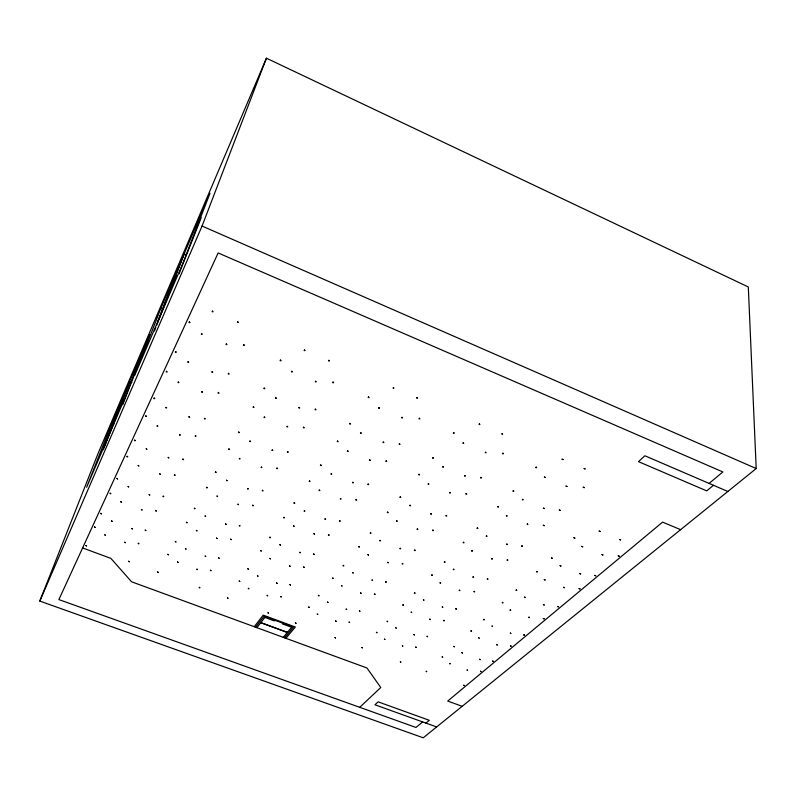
<?xml version="1.0" encoding="UTF-8"?>
<svg xmlns="http://www.w3.org/2000/svg" width="796" height="796" viewBox="0 0 796 796"><rect width="100%" height="100%" fill="white"/><g stroke="black" fill="none" stroke-linecap="round" stroke-linejoin="round"><path stroke-width="1.19" d="M39.8 601.08L202.065 226.044L266.431 58.198L748.31 286.978L756.2 468.545L423.223 737.802L39.8 601.08L97.988 453.65L266.431 58.198M179.13 273.834L180.453 270.401M180.642 269.705L201.189 217.796M157.528 322.251L184.105 253.914M159.14 318.281L184.165 253.954L186.204 254.829M154.484 330.927L155.817 327.504M156.703 325.226L172.215 285.336M123.47 401.512L149.539 334.877L111.679 423.701L113.748 424.517M122.733 404.686L139.788 360.926L138.683 360.469M160.931 308.191L134.663 375.463L183.219 262.451L210.005 193.269L160.911 308.4L162.852 309.216M104.117 446.556L129.768 381.185M105.51 443.133L129.658 381.592L131.828 382.458M103.351 449.75L106.465 441.949M106.505 441.71L120.793 405.403M111.828 423.203L86.635 487.242L123.599 401.035M123.101 400.02L120.922 404.945L119.868 404.517M140.186 360.16L143.101 353.195M172.672 284.331L176.523 275.177M254.242 626.711L263.187 615.149L295.336 627.009L285.893 638.302M255.576 627.198L264.063 616.263L293.505 627.119L284.58 637.825M256.899 627.686L264.899 617.417L274.282 620.88L274.799 620.223M282.829 623.188L282.311 623.835L291.635 627.278L283.267 637.347M359.732 707.316L380.777 687.515L366.946 667.983L131.589 581.796L110.853 558.374L82.605 547.947M422.636 721.922L415.99 727.464L58.884 599.587L218.144 252.949L722.858 471.948L709.097 483.411M425.91 723.096L429.293 720.3L378.13 701.853L374.956 704.778L436.636 726.957M713.475 485.291L706.719 490.883L638.501 461.65L644.869 455.77L727.852 491.48M462.158 706.321L447.72 701.047L662.6 522.126L680.62 529.668M260.869 622.591L287.426 632.342M260.75 622.741L287.296 632.492M171.468 283.694L172.662 284.192M195.945 226.382L197.189 226.93M202.065 226.044L756.2 468.545M543.389 604.662L544.195 604.98L543.389 604.662M543.429 508.166L544.325 508.535L543.429 508.166M544.275 579.637L545.101 579.966L544.275 579.637M544.414 477.083L545.34 477.471L544.414 477.083M543.31 525.27L544.265 525.659L543.31 525.27M543.29 618.502L544.146 618.84L543.29 618.502M551.469 558.006L552.394 558.374L551.469 558.006M560.086 565.667L560.921 566.006L560.086 565.667M562.095 459.192L563.041 459.59L562.095 459.192M559.319 510.017L560.294 510.415L559.319 510.017M557.678 606.472L558.553 606.811L557.678 606.472M563.687 587.339L564.513 587.667L563.687 587.339M566.065 486.127L566.981 486.505L566.065 486.127M573.906 537.738L574.861 538.126L573.906 537.738M579.816 573.578L580.652 573.906L579.816 573.578M584.145 468.516L585.08 468.904L584.145 468.516M581.856 546.424L582.712 546.772L581.856 546.424M583.259 487.212L584.254 487.63L583.259 487.212M579.09 588.562L579.986 588.921L579.09 588.562M599.199 531.091L600.075 531.459L599.199 531.091M594.811 575.418L595.716 575.777L594.811 575.418M602.025 554.623L602.88 554.971L602.025 554.623M619.706 539.529L620.572 539.887L619.706 539.529M618.243 555.817L619.179 556.195L618.243 555.817M189.319 321.912L189.02 322.569L190.045 322.599L189.319 321.912M212.433 311.107L212.134 311.724L213.089 311.763L212.433 311.107M201.597 333.643L201.308 334.23L202.244 334.27L201.597 333.643M175.618 351.553L175.329 352.17L176.314 352.21L175.618 351.553M237.686 321.783L237.377 322.39L238.332 322.42L237.686 321.783M166.483 371.304L166.205 371.891L167.18 371.931L166.483 371.304M226.323 343.971L226.024 344.549L226.959 344.588L226.323 343.971M188.075 361.752L187.806 362.309L188.712 362.349L188.075 361.752M243.735 344.688L243.397 345.325L244.422 345.365L243.735 344.688M178.314 382.04L178.055 382.577L178.941 382.617L178.314 382.04M154.126 398.03L153.867 398.597L154.802 398.637L154.126 398.03M212.134 371.652L211.855 372.2L212.761 372.239L212.134 371.652M228.512 373.354L228.193 373.951L229.178 373.991L228.512 373.354M145.867 415.89L145.618 416.427L146.534 416.467L145.867 415.89M280.451 360.061L280.092 360.688L281.117 360.727L280.451 360.061M201.895 391.632L201.627 392.149L202.512 392.199L201.895 391.632M166.115 407.413C164.911 408.209 167.886 408.119 166.115 407.413M304.5 350.011L304.152 350.588L305.107 350.628L304.5 350.011M218.363 392.448L218.054 393.025L219.029 393.075L218.363 392.448M157.29 425.77C156.125 426.527 159.021 426.447 157.29 425.77M291.754 371.284L291.426 371.841L292.361 371.881L291.754 371.284M134.663 440.118L134.424 440.626L135.32 440.676L134.663 440.118M264.222 388.07L263.884 388.657L264.879 388.697L264.222 388.07M189.09 416.626L188.831 417.124L189.687 417.164L189.09 416.626M328.897 360.319L328.529 360.887L329.494 360.926L328.897 360.319M204.622 418.328L204.333 418.865L205.269 418.915L204.622 418.328M127.161 456.337C125.977 457.113 128.982 457.023 127.161 456.337M253.407 406.736L253.078 407.303L254.043 407.343L253.407 406.736M179.816 434.715C178.642 435.452 181.538 435.392 179.816 434.715M315.664 381.264L315.315 381.811L316.241 381.851L315.664 381.264M146.215 448.785L146.812 449.292L146.215 448.785M275.844 397.841L275.535 398.368L276.441 398.418L275.844 397.841M195.438 435.611L195.159 436.128L196.075 436.178L195.438 435.611M333.046 382.08L332.648 382.687L333.673 382.727L333.046 382.08M138.186 465.471L138.773 465.959L138.186 465.471M264.362 417.024L264.053 417.532L264.939 417.582L264.362 417.024M116.952 478.406L117.589 478.923L116.952 478.406M238.74 432.039L238.432 432.566L239.367 432.616L238.74 432.039M168.195 457.401L168.782 457.899L168.195 457.401M299.127 407.423L298.798 407.93L299.704 407.98L299.127 407.423M182.971 459.083L182.702 459.571L183.597 459.63L182.971 459.083M315.395 409.154L315.027 409.721L316.012 409.771L315.395 409.154M110.117 493.212L110.734 493.709L110.117 493.212M228.94 448.944L228.641 449.451L229.566 449.501L228.94 448.944M368.538 396.945L368.13 397.532L369.145 397.582L368.538 396.945M159.767 473.849L160.344 474.326L159.767 473.849M287.187 426.308L286.878 426.805L287.754 426.855L287.187 426.308M128.106 486.446L128.683 486.903L128.106 486.446M249.974 441.044L249.685 441.511L250.541 441.561L249.974 441.044M393.443 387.592L393.045 388.14L394 388.189L393.443 387.592M174.613 474.804L174.364 475.282L175.239 475.331L174.613 474.804M303.624 427.213L303.276 427.76L304.241 427.81L303.624 427.213M100.784 513.38L101.391 513.868L100.784 513.38M215.636 471.909L215.348 472.386L216.243 472.446L215.636 471.909M120.773 501.679L121.34 502.127L120.773 501.679M239.556 458.426C238.332 459.113 241.238 459.103 239.556 458.426M378.936 407.671L378.548 408.199L379.483 408.249L378.936 407.671M349.961 423.402L349.563 423.95L350.558 423.999L349.961 423.402M149.18 494.525L149.738 494.983L149.18 494.525M272.242 449.969L271.943 450.436L272.799 450.486L272.242 449.969M417.024 397.552L416.606 398.09L417.562 398.139L417.024 397.552M163.25 496.197C162.076 496.893 164.991 496.853 163.25 496.197M287.674 451.7L287.336 452.208L288.271 452.267L287.674 451.7M94.515 526.942L95.112 527.41L94.515 526.942M206.711 487.291L206.443 487.759L207.318 487.809L206.711 487.291M337.554 441.054L337.186 441.581L338.151 441.631L337.554 441.054M141.479 509.549L142.036 509.997L141.479 509.549M261.416 467.103C260.163 467.769 263.078 467.769 261.416 467.103M402.05 417.323L401.652 417.84L402.587 417.89L402.05 417.323M111.549 520.863L112.107 521.3L111.549 520.863M226.492 480.237L227.049 480.724L226.492 480.237M360.797 432.765L360.439 433.263L361.334 433.313L360.797 432.765M155.628 510.554L156.225 511.042L155.628 510.554M277.008 468.068L276.68 468.565L277.595 468.615L277.008 468.068M419.392 418.228L418.945 418.805L419.97 418.855L419.392 418.228M104.833 534.832L105.38 535.26L104.833 534.832M85.948 545.469L86.545 545.917L85.948 545.469M194.582 508.226C193.378 508.903 196.294 508.893 194.582 508.226M320.748 464.983L320.39 465.491L321.325 465.541L320.748 464.983M217.01 496.067L217.557 496.535L217.01 496.067M347.683 450.914L347.335 451.382L348.22 451.431L347.683 450.914M131.778 528.474L132.325 528.902L131.778 528.474M247.825 488.595C246.631 489.241 249.446 489.241 247.825 488.595M383.334 442.039L382.966 442.526L383.861 442.576L383.334 442.039M145.23 530.126L145.817 530.594L145.23 530.126M262.511 490.306L262.202 490.774L263.088 490.834L262.511 490.306M399.493 443.81L399.075 444.347L400.06 444.397L399.493 443.81M186.433 522.285L187.02 522.773L186.433 522.285M309.495 480.993L309.156 481.48L310.072 481.54L309.495 480.993M453.72 432.606L453.262 433.163L454.277 433.213L453.72 432.606M124.723 542.255L125.261 542.673L124.723 542.255M237.964 504.196L238.501 504.664L237.964 504.196M369.802 459.899L369.444 460.377L370.329 460.426L369.802 459.899M205.089 515.967L205.627 516.415L205.089 515.967M331.255 473.63L330.937 474.088L331.783 474.137L331.255 473.63M479.421 423.92L478.983 424.437L479.928 424.487L479.421 423.92M138.235 543.29L138.812 543.748L138.235 543.29M252.79 505.221L252.501 505.669L253.367 505.729L252.79 505.221M386.209 460.884L385.801 461.401L386.766 461.451L386.209 460.884M175.319 541.459L175.896 541.927L175.319 541.459M196.423 530.444L196.95 530.872L196.423 530.444M319.355 490.097L319.047 490.535L319.883 490.585L319.355 490.097M463.262 442.875L462.834 443.372L463.76 443.422L463.262 442.875M294.212 502.754L293.893 503.211L294.779 503.271L294.212 502.754M432.954 457.6L432.517 458.118L433.502 458.178L432.954 457.6M225.566 523.828L226.094 524.265L225.566 523.828M352.847 482.286L352.509 482.734L353.364 482.784L352.847 482.286M502.216 433.551L501.769 434.059L502.714 434.109L502.216 433.551M128.683 561.27L129.251 561.707L128.683 561.27M239.566 525.519C238.322 526.156 241.248 526.176 239.566 525.519M368.18 484.048L367.802 484.535L368.737 484.595L368.18 484.048M167.847 554.354L168.414 554.802L167.847 554.354M283.963 517.35L283.655 517.788L284.53 517.848L283.963 517.35M419.074 474.287L418.656 474.794L419.621 474.844L419.074 474.287M216.552 538.096L217.069 538.524L216.552 538.096M340.559 498.515L340.24 498.943L341.076 498.993L340.559 498.515M485.63 452.218L485.192 452.705L486.117 452.755L485.63 452.218M185.498 548.673L186.015 549.091L185.498 548.673M304.42 510.773C303.176 511.37 305.992 511.41 304.42 510.773M443.044 466.585L442.646 467.053L443.541 467.113L443.044 466.585M230.681 539.151L231.238 539.618L230.681 539.151M356.12 499.55L355.762 500.017L356.678 500.077L356.12 499.55M502.923 453.203L502.435 453.74L503.45 453.8L502.923 453.203M157.628 571.976L158.195 572.404L157.628 571.976M177.538 561.956L178.055 562.364L177.538 561.956M293.565 525.788L294.072 526.236L293.565 525.788M428.417 483.739L428.039 484.187L428.915 484.247L428.417 483.739M270.013 537.22L269.715 537.638L270.56 537.698L270.013 537.22M400.249 496.933L399.861 497.41L400.796 497.47L400.249 496.933M205.179 556.076L205.696 556.494L205.179 556.076M325.136 518.893C323.873 519.47 326.698 519.529 325.136 518.893M464.874 475.56L464.466 476.028L465.361 476.078L464.874 475.56M218.562 557.747L219.109 558.205L218.562 557.747M339.723 520.624L339.375 521.072L340.27 521.131L339.723 520.624M480.923 477.371L480.456 477.869L481.441 477.928L480.923 477.371M260.63 550.563L261.178 551.031L260.63 550.563M387.652 512.097L387.274 512.554L388.189 512.614L387.652 512.097M536.146 467.123L535.638 467.64L536.653 467.7L536.146 467.123M196.901 569.18L197.408 569.578L196.901 569.18M313.923 533.688L314.43 534.136L313.923 533.688M449.859 492.455L449.461 492.903L450.337 492.953L449.859 492.455M279.913 544.673L280.421 545.101L279.913 544.673M410.089 505.241L409.721 505.669L410.577 505.719L410.089 505.241M210.403 570.264L210.95 570.702L210.403 570.264M328.728 534.763L328.39 535.191L329.265 535.25L328.728 534.763M466.217 493.51L465.779 493.998L466.745 494.057L466.217 493.51M269.983 558.414L270.481 558.832L269.983 558.414M396.796 520.833L396.438 521.241L397.274 521.3L396.796 520.833M247.845 568.782L248.382 569.22L247.845 568.782M370.508 532.713L370.15 533.151L371.035 533.211L370.508 532.713M513.33 490.724L512.853 491.222L513.838 491.281L513.33 490.724M299.823 552.305L300.311 552.732L299.823 552.305M431.024 513.639L430.656 514.057L431.502 514.117L431.024 513.639M199.259 587.368L199.796 587.786L199.259 587.368M313.743 554.016L313.425 554.424L314.271 554.484L313.743 554.016M446.267 515.42L445.85 515.878L446.775 515.947L446.267 515.42M239.228 581.04L239.765 581.468L239.228 581.04M359.016 546.544L358.668 546.961L359.533 547.021L359.016 546.544M498.087 506.495L497.629 506.972L498.585 507.032L498.087 506.495M289.565 565.857L290.052 566.274L289.565 565.857M417.373 529.002L417.014 529.4L417.85 529.459L417.373 529.002M257.456 575.737L257.954 576.145L257.456 575.737M380.09 540.424C378.796 540.962 381.612 541.061 380.09 540.424M522.723 499.351L522.285 499.788L523.181 499.848L522.723 499.351M303.674 566.961L304.191 567.419L303.674 566.961M432.895 530.096L432.497 530.544L433.412 530.604L432.895 530.096M248.332 588.363L248.82 588.761L248.332 588.363M227.457 597.796L227.984 598.214L227.457 597.796M343.345 565.399L343.016 565.797L343.862 565.857L343.345 565.399M477.381 527.927L476.943 528.375L477.879 528.435L477.381 527.927M367.951 554.653L368.429 555.091L367.951 554.653M506.684 515.559L506.266 515.987L507.142 516.047L506.684 515.559M276.62 582.941L277.098 583.339L276.62 582.941M400.209 548.305L399.871 548.693L400.677 548.752L400.209 548.305M289.923 584.632L290.44 585.07L289.923 584.632M414.716 550.066L414.328 550.484L415.223 550.553L414.716 550.066M332.808 578.065C331.524 578.612 334.39 578.702 332.808 578.065M463.501 542.275L463.083 542.713L463.998 542.773L463.501 542.275M267.187 595.398L267.665 595.786L267.187 595.398M387.742 562.334L388.209 562.762L387.742 562.334M527.469 524.017L527.042 524.435L527.917 524.494L527.469 524.017M352.668 572.583L353.145 572.991L352.668 572.583M486.565 535.907L486.167 536.315L487.013 536.375L486.565 535.907M280.67 596.522L281.187 596.95L280.67 596.522M402.507 563.468L402.139 563.876L403.015 563.936L402.507 563.468M341.544 585.627L342.011 586.025L341.544 585.627M471.968 550.673L471.58 551.061L472.416 551.121L471.968 550.673M318.43 595.368L318.937 595.796L318.43 595.368M444.626 561.807L444.228 562.225L445.113 562.284L444.626 561.807M372.03 580.005L372.498 580.413L372.03 580.005M506.883 544.056L506.475 544.454L507.331 544.514L506.883 544.056M268.013 612.791L268.521 613.199L268.013 612.791M385.871 581.737L385.523 582.125L386.368 582.184L385.871 581.737M522.027 545.867L521.569 546.305L522.494 546.364L522.027 545.867M308.749 607.02L309.246 607.438L308.749 607.02M431.949 574.921L431.571 575.319L432.437 575.379L431.949 574.921M360.598 592.871L361.056 593.269L360.598 592.871M491.948 558.603L491.56 558.981L492.386 559.041L491.948 558.603M327.514 602.084L327.972 602.472L327.514 602.084M453.611 569.23L453.242 569.598L454.048 569.657L453.611 569.23M374.687 594.025L374.349 594.393L375.175 594.463L374.687 594.025M507.44 559.757L506.992 560.175L507.908 560.245L507.44 559.757M295.495 622.96L295.993 623.358L295.495 622.96M414.666 592.801L414.308 593.179L415.144 593.249L414.666 592.801M317.286 614.084L317.733 614.462L317.286 614.084M440.258 582.722C438.964 583.199 441.7 583.339 440.258 582.722M346.17 609.099L346.628 609.487L346.17 609.099M473.162 576.891L472.784 577.259L473.6 577.319L473.162 576.891M359.404 610.801L359.892 611.228L359.404 610.801M487.58 578.672L487.162 579.07L488.038 579.14L487.58 578.672M403.045 604.831L402.696 605.189L403.522 605.258L403.045 604.831M536.872 571.468L536.424 571.876L537.33 571.946L536.872 571.468M335.653 620.94L336.101 621.308L335.653 620.94M459.501 590.194C458.188 590.652 460.924 590.801 459.501 590.194M349.106 622.104L349.593 622.512L349.106 622.104M474.237 591.378L473.839 591.756L474.705 591.826L474.237 591.378M423.442 599.726L423.88 600.124L423.442 599.726M387.164 621.258L387.632 621.676L387.164 621.258M516.365 589.975L515.937 590.363L516.823 590.433L516.365 589.975M411.194 612.114L411.631 612.502L411.194 612.114M442.287 606.95L442.715 607.348L442.287 606.95M335.026 637.576L335.504 637.964L335.026 637.576M456.038 608.701L455.66 609.069L456.506 609.139L456.038 608.701M376.458 632.332L376.926 632.73L376.458 632.332M502.594 602.403L502.176 602.781L503.042 602.851L502.594 602.403M429.74 619.159L430.168 619.547L429.74 619.159M395.741 627.736L396.169 628.114L395.741 627.736M524.783 597.119L524.385 597.468L525.201 597.527L524.783 597.119M443.8 620.363L443.432 620.711L444.258 620.78L443.8 620.363M384.458 639.148L384.886 639.506L384.458 639.148M510.306 609.915L509.928 610.253L510.714 610.313L510.306 609.915M361.822 647.476L362.28 647.864L361.822 647.476M483.789 619.368L483.401 619.726L484.237 619.795L483.789 619.368M413.91 634.571L414.338 634.939L413.91 634.571M427.074 636.293L427.522 636.7L427.074 636.293M471.142 630.78L470.764 631.128L471.59 631.198L471.142 630.78M402.358 645.825L402.776 646.183L402.358 645.825M529.022 617.179L528.634 617.507L529.42 617.577L529.022 617.179M492.047 626.044L492.455 626.422L492.047 626.044M415.791 647.029L416.238 647.427L415.791 647.029M453.849 646.382L454.287 646.78L453.849 646.382M478.744 637.795L479.152 638.163L478.744 637.795M510.385 633.069L510.783 633.457L510.385 633.069M400.358 661.735L400.806 662.113L400.358 661.735M524.067 634.84L523.649 635.188L524.494 635.258L524.067 634.84M442.198 656.899L442.636 657.287L442.198 656.899M496.803 644.66L497.202 645.029L496.803 644.66M461.949 652.64L462.347 652.999L461.949 652.64M510.833 645.904L510.435 646.233L511.251 646.312L510.833 645.904M426.238 671.297L426.666 671.675L426.238 671.297M449.68 663.476L450.078 663.824L449.68 663.476M479.65 659.297L480.048 659.655L479.65 659.297M492.734 661.028L493.162 661.416L492.734 661.028M467.133 669.983L467.521 670.332L467.133 669.983M480.535 671.227L480.953 671.615L480.535 671.227M463.819 685.197L464.237 685.565L463.819 685.197"/></g></svg>
